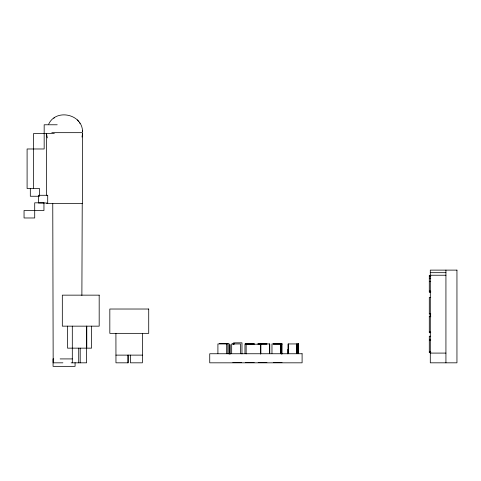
<?xml version="1.0" encoding="UTF-8"?>
<svg xmlns="http://www.w3.org/2000/svg" width="481" height="481" viewBox="0 0 481 481"><rect width="100%" height="100%" fill="white"/><g stroke="black" fill="none" stroke-linecap="round" stroke-linejoin="round"><path stroke-width="0.72" d="M81.878 295.448L82.233 203.367M82.528 133.55L82.01 137.043M48.665 124.176C56.067 108.183 82.678 114.159 82.528 131.782L82.461 130.904M53.818 118.2L54.539 117.689M57.221 124.777L44.168 124.777L44.168 148.978L27.098 148.978L27.098 188.546L39.556 188.546L39.556 196.254L30.315 196.254L30.315 188.546M51.822 132.666L82.558 132.666L82.558 203.367L46.531 203.367M54.323 133.532L33.562 133.532L33.562 188.546M430.291 272.679L445.929 272.679M430.291 275.234L445.929 275.234M430.742 275.445L429.292 275.445L429.292 292.189L430.754 292.189M429.292 275.751L430.742 275.751M429.292 275.829L430.754 275.829M429.292 276.767L430.754 276.767M429.292 278.415L430.754 278.415M429.292 281.547L430.754 281.547M429.292 291.125L430.754 291.125M429.292 291.835L430.766 291.835M430.742 297.498L429.292 297.498L429.292 314.231L430.754 314.231M429.292 313.582L430.766 313.582M430.754 316.017L429.292 316.017L429.292 332.726L430.754 332.726M429.292 316.372L430.729 316.324M429.292 316.714L430.754 316.714M429.292 332.076L430.729 332.076M430.729 336.237L429.292 336.237L429.292 352.651L430.754 352.639M429.292 340.019L430.742 340.019M219.42 343.524L228.974 343.524L228.974 353.92M232.822 343.801L234.277 343.801M245.436 343.801L254.178 343.801M258.183 343.801L266.925 343.801M273.286 343.801L282.028 343.801L282.028 354.046M254.178 343.939L244.967 343.939L244.967 353.451M257.714 343.939L269.787 343.939L269.787 353.451M282.028 343.939L271.969 343.939L271.969 353.451M232.822 344.077L234.277 344.077M245.436 344.077L254.178 344.077M258.183 344.077L266.925 344.077M273.286 344.077L282.028 344.077M260.834 344.216L246.146 344.216L246.146 353.896M86.622 348.148L67.532 348.148L67.532 326.154M429.292 351.99L430.742 351.99M429.292 352.345L430.766 352.345M429.292 352.399L430.754 352.399M430.291 353.09L445.929 353.09M115.915 355.122L142.382 355.122M53.728 358.916L53.066 358.916L53.066 366.348L75.072 366.348L75.072 362.632M60.131 358.916L72.318 358.916M232.822 362.512L241.564 362.512M245.436 362.512L254.178 362.512M258.183 362.512L266.925 362.512M273.286 362.512L282.028 362.512M62.903 362.824L53.169 362.824L52.76 203.367M71.14 362.824L86.622 362.824L86.622 326.154M77.279 119.931L78.463 121.242M79.515 122.661L79.99 123.407M47.312 137.897L46.627 134.433M445.929 270.118L445.929 362.824M298.653 353.451L298.653 343.939L288.101 343.939L288.101 353.451M298.485 343.939L298.485 353.451M298.322 343.939L298.322 353.451M298.154 343.939L298.154 353.451M297.168 343.939L297.168 353.451M297.005 343.939L297.005 353.451M296.837 343.939L296.837 353.451M288.263 343.939L288.263 353.451M287.854 349.332L287.854 353.83M281.517 344.63L281.517 354.094M280.874 343.939L280.874 353.451M280.712 343.939L280.712 353.451M269.625 343.939L269.625 353.451M260.882 343.939L260.882 353.451M260.474 343.939L260.474 354.106M241.973 353.938L241.973 342.833L233.562 342.833L233.562 344.318M240.416 353.451L240.416 343.939L231.674 343.939L231.674 353.451M230.122 344.63L230.122 354.094M229.738 344.63L229.738 354.094M227.802 353.451L227.802 343.939L217.911 343.939L217.911 353.451M226.653 343.939L226.653 353.451M142.382 333.351L142.382 362.824L130.441 362.824L130.441 355.122M128.229 355.122L128.229 362.824L115.963 362.824L115.915 333.351M127.898 355.122L127.898 362.824M91.558 326.154L91.558 348.148L86.784 348.148L86.784 326.154M80.201 348.148L80.201 362.824M78.722 348.148L78.722 362.824M72.306 326.154L72.306 362.824M46.531 133.411L46.531 195.184M47.715 195.286L38.474 195.286L38.474 202.994L47.715 202.994L47.715 195.286M43.951 202.814L34.71 202.814L34.71 217.977L24.05 217.977L24.05 210.522L43.951 210.522L43.951 202.814M456.95 270.118L430.291 270.118L430.291 362.824L456.95 362.824L456.95 270.118M99.182 295.148L62.32 295.148L62.32 326.154L99.182 326.154L99.182 295.148M148.719 309.024L109.824 309.024L109.824 333.351L148.719 333.351L148.719 309.024M302.098 353.751L209.734 353.751L209.734 362.824L302.098 362.824L302.098 353.751"/></g></svg>
